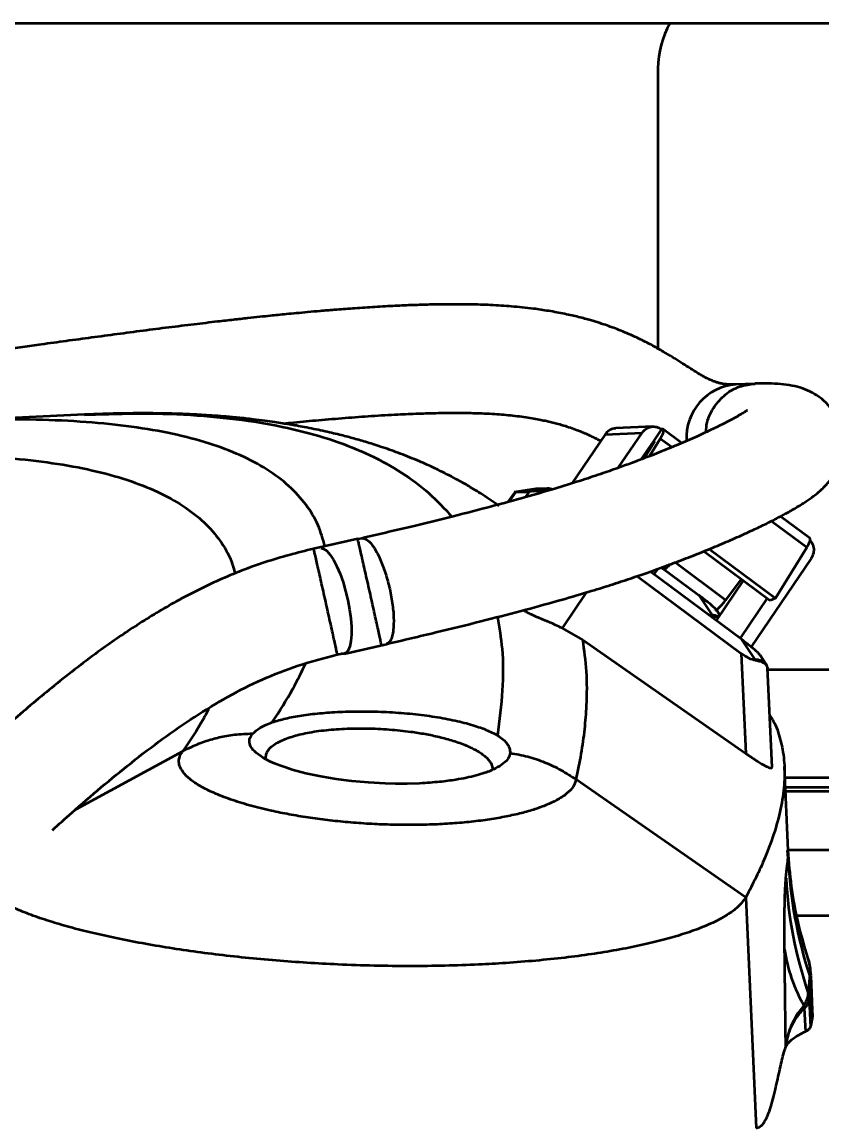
# Model space of a CAD drawing. Header units: millimetres. Extents: x 0 to 420, y 0 to 297.
# Drawn here: x 144.208 to 145.978, y 164.457 to 166.895 of the extents above; entities that cross this region are included whole.
import ezdxf

# ---------------------------------------------------------------- set-up
doc = ezdxf.new("R2010")
doc.units = ezdxf.units.MM
doc.layers.add('尺寸线层', color=150, linetype='Continuous')
doc.styles.add('SLDTEXTSTYLE2', font='TXT', dxfattribs={"width": 0.7})
doc.dimstyles.new('SLDDIMSTYLE0', dxfattribs={"dimtxt": 3.5, "dimasz": 3.302, "dimexe": 0, "dimexo": 0.0625, "dimgap": 0.875, "dimtad": 1, "dimdec": 1, "dimlfac": 100, "dimrnd": 1e-09, "dimzin": 12, "dimdsep": 46, "dimtxsty": 'SLDTEXTSTYLE2', "dimsah": 1, "dimcen": 0.09, "dimadec": 0, "dimazin": 3, "dimtfac": 1, "dimtdec": 3, "dimtofl": 0, "dimtmove": 0, "dimatfit": 3, "dimfxl": 0, "dimfrac": 2, "dimtolj": 1, "dimtzin": 12, "dimarcsym": 0})

# ---------------------------------------------------------------- blocks, each defined once
blk = doc.blocks.new('_D_6')
at = {"layer": '尺寸线层'}
for p, q in [((91.2154, 164.9172), (91.2154, 234.1922)), ((321.3154, 165.1871), (321.3154, 234.1922)), ((321.3154, 233.1922), (91.2154, 233.1922))]:
    blk.add_line(p, q, dxfattribs=at)
for points in [[(91.2154, 233.1922), (94.5174, 232.6842), (94.5174, 233.7002)], [(321.3154, 233.1922), (318.0134, 233.7002), (318.0134, 232.6842)]]:
    blk.add_solid(points, dxfattribs=at)
at = {"layer": '尺寸线层', "insert": (205.1726, 237.704), "char_height": 3.5, "attachment_point": 1, "style": 'SLDTEXTSTYLE2'}
blk.add_mtext('23010', dxfattribs=at)
blk = doc.blocks.new('_D_7')
at = {"layer": '尺寸线层'}
for p, q in [((70.597, 160.4022), (70.597, 246.1922)), ((332.8156, 175.1167), (332.8156, 246.1922)), ((332.8156, 245.1922), (70.597, 245.1922))]:
    blk.add_line(p, q, dxfattribs=at)
for points in [[(70.597, 245.1922), (73.899, 244.6842), (73.899, 245.7002)], [(332.8156, 245.1922), (329.5136, 245.7002), (329.5136, 244.6842)]]:
    blk.add_solid(points, dxfattribs=at)
at = {"layer": '尺寸线层', "insert": (202.8758, 249.704), "char_height": 3.5, "attachment_point": 1, "style": 'SLDTEXTSTYLE2'}
blk.add_mtext('26221.85', dxfattribs=at)

msp = doc.modelspace()

# ---------------------------------------------------------------- linework, layer by layer
at = {"color": 7, "linetype": 'Continuous', "lineweight": 35}
for p, q in [((141.3154, 166.8922), (151.3154, 166.8922)), ((145.6154, 166.7922), (145.6154, 166.1721)), ((145.8289, 166.0946), (145.7879, 166.0927)), ((144.3465, 166.0261), (144.0345, 166.0117)), ((144.3465, 166.0259), (144.3556, 166.0261)), ((145.4985, 165.9824), (145.5805, 165.9862)), ((145.604, 165.9996), (145.5221, 165.9958)), ((145.5277, 165.9083), (145.5805, 165.9862)), ((145.6232, 165.9937), (145.6055, 165.9676)), ((145.6261, 165.9938), (145.6232, 165.9937)), ((145.6682, 165.9632), (145.6275, 165.9934)), ((145.4985, 165.9824), (145.425, 165.874)), ((145.6055, 165.9676), (145.5778, 165.9267)), ((145.6084, 165.9677), (145.5849, 165.9295)), ((145.6207, 165.9727), (145.5971, 165.9343)), ((145.6055, 165.9676), (145.6085, 165.9677)), ((145.6055, 165.9676), (145.6055, 165.9676)), ((145.6055, 165.9676), (145.6055, 165.9676)), ((145.6085, 165.9677), (145.6084, 165.9677)), ((145.646, 165.9539), (145.6207, 165.9727)), ((145.3398, 165.8565), (145.3702, 165.863)), ((145.3702, 165.863), (145.3458, 165.8619)), ((145.2984, 165.8547), (145.2835, 165.8328)), ((145.2869, 165.8337), (145.3008, 165.8543)), ((145.3452, 165.8618), (145.2973, 165.8545)), ((145.2984, 165.8546), (145.3458, 165.8619)), ((145.3008, 165.8543), (145.2984, 165.8546)), ((145.3008, 165.8543), (145.3301, 165.8556)), ((145.3301, 165.8556), (145.3217, 165.8432)), ((145.3398, 165.8565), (145.3301, 165.8556)), ((145.3458, 165.8619), (145.3453, 165.8615)), ((145.9448, 165.7318), (145.8659, 165.7904)), ((145.9516, 165.7525), (145.8864, 165.801)), ((144.9509, 165.7513), (144.8533, 165.7295)), ((144.9601, 165.7524), (144.9511, 165.7503)), ((144.9602, 165.752), (144.962, 165.7526)), ((145.7171, 165.7238), (145.8635, 165.6149)), ((145.7293, 165.7288), (145.8758, 165.6199)), ((145.8758, 165.6199), (145.9448, 165.7318)), ((145.7653, 165.6154), (145.6532, 165.6988)), ((145.9546, 165.7081), (145.8218, 165.5123)), ((145.5694, 165.6688), (145.7998, 165.4976)), ((145.8011, 165.5283), (145.5985, 165.6789)), ((145.6141, 165.6844), (145.6064, 165.673)), ((145.6235, 165.6878), (145.7059, 165.6265)), ((145.8043, 165.659), (145.7443, 165.5705)), ((145.7999, 165.6623), (145.7653, 165.6154)), ((145.4039, 165.5537), (145.4576, 165.6329)), ((145.7059, 165.6265), (145.7357, 165.5823)), ((145.8571, 165.6197), (145.7971, 165.5313)), ((145.8758, 165.6199), (145.8635, 165.6149)), ((145.7363, 165.5801), (145.7272, 165.5832)), ((145.7357, 165.5823), (145.7363, 165.5801)), ((145.7525, 165.5827), (145.7463, 165.5919)), ((145.4491, 165.5277), (145.4039, 165.5537)), ((145.4491, 165.5277), (145.8099, 165.2763)), ((145.8309, 165.4841), (145.8011, 165.5283)), ((144.9058, 165.4953), (144.9171, 165.4978)), ((144.9212, 165.4969), (145.0144, 165.5186)), ((145.7998, 165.4976), (145.8099, 165.2763)), ((145.8315, 165.4819), (145.8309, 165.4841)), ((145.8552, 165.4734), (145.8416, 165.4937)), ((145.8575, 165.4683), (145.8574, 165.4688)), ((145.8578, 165.4667), (145.8578, 165.4661)), ((145.8679, 165.2464), (145.8578, 165.4661)), ((145.858, 165.4622), (146.3154, 165.4622)), ((144.5633, 165.281), (144.3268, 165.1527)), ((144.5634, 165.2811), (144.5633, 165.281)), ((145.9039, 165.0619), (145.8954, 165.2477)), ((145.8096, 164.958), (145.4345, 165.2188)), ((146.3154, 165.2222), (145.8965, 165.2222)), ((145.8975, 165.2022), (146.3154, 165.2022)), ((146.3154, 165.1922), (145.8979, 165.1922)), ((145.9034, 165.045), (145.9025, 165.0618)), ((146.2654, 165.0622), (145.9039, 165.0622)), ((145.8096, 164.958), (145.8331, 164.4475)), ((146.3154, 164.9172), (145.923, 164.9172)), ((145.9529, 164.7853), (145.9538, 164.7704)), ((145.9578, 164.7081), (145.9542, 164.7853)), ((145.9504, 164.7329), (145.9533, 164.6709)), ((145.9394, 164.7125), (145.9417, 164.6613)), ((145.8985, 164.6277), (145.8984, 164.6285)), ((145.9011, 164.6325), (145.8985, 164.6277))]:
    msp.add_line(p, q, dxfattribs=at)
at = {"color": 7, "linetype": 'Continuous', "lineweight": 35, "flags": 128}
for points in [[(144.87, 165.731), (144.8752, 165.7295), (144.8822, 165.7245), (144.8897, 165.7161), (144.8972, 165.7046), (144.9047, 165.6904), (144.9118, 165.6738), (144.9184, 165.6554), (144.9242, 165.6358), (144.9292, 165.6154), (144.933, 165.5951), (144.9357, 165.5753), (144.9371, 165.5567), (144.9372, 165.5398), (144.936, 165.5251), (144.9335, 165.5132), (144.9298, 165.5043), (144.9251, 165.4988), (144.9194, 165.4967), (144.915, 165.4973)], [(145.088, 165.2103), (145.0604, 165.2095), (145.0348, 165.2094), (145.012, 165.21), (144.9745, 165.2119), (144.9381, 165.2152), (144.9034, 165.2196), (144.8693, 165.2253), (144.8364, 165.2324), (144.8058, 165.2405), (144.7916, 165.245), (144.7786, 165.2496), (144.7669, 165.2543), (144.7565, 165.259), (144.7413, 165.2671), (144.726, 165.2778), (144.7223, 165.2813), (144.7191, 165.2847), (144.7165, 165.288), (144.7145, 165.2913), (144.7129, 165.2945), (144.7119, 165.2976), (144.7113, 165.3007), (144.7112, 165.3051), (144.7117, 165.3082), (144.7123, 165.31), (144.7124, 165.3105), (144.7125, 165.3106), (144.7125, 165.3106), (144.7125, 165.3106), (144.7125, 165.3106), (144.7125, 165.3106), (144.7125, 165.3106), (144.7125, 165.3106), (144.7125, 165.3106), (144.7125, 165.3106), (144.7125, 165.3106), (144.715, 165.3156), (144.7187, 165.3205)]]:
    msp.add_lwpolyline(points, dxfattribs=at)
at = {"color": 7, "linetype": 'Continuous', "lineweight": 35}
for centre, radius, start, end in [((145.8154, 166.7922), 0.2, 150, 180), ((145.7959, 165.9757), 0.1173, 93.8878, 183.564), ((146.895, 165.092), 0.9927, 182.709, 198.1019), ((146.8549, 165.0527), 0.9574, 183.1099, 198.7029), ((146.2337, 164.8893), 0.341, 187.8007, 210.0158), ((145.9043, 164.7681), 0.0496, 2.706, 18.1126), ((145.903, 164.7304), 0.0475, 3.0856, 18.7895), ((145.8898, 164.7079), 0.0497, 5.2434, 12.5577)]:
    msp.add_arc(centre, radius, start, end, dxfattribs=at)
for points, knots in [([(145.7879, 166.0927), (145.7842, 166.0926), (145.7773, 166.0924), (145.7696, 166.0929), (145.7638, 166.0935), (145.7597, 166.0941), (145.7565, 166.0947), (145.7538, 166.0952), (145.7508, 166.096), (145.7464, 166.0972), (145.7405, 166.0991), (145.7331, 166.1021), (145.7246, 166.1061), (145.7151, 166.1111), (145.7048, 166.1172), (145.6942, 166.1237), (145.6815, 166.1318), (145.6665, 166.1414), (145.6482, 166.1529), (145.6274, 166.1655), (145.6039, 166.1788), (145.581, 166.1906), (145.56, 166.2005), (145.5428, 166.208), (145.5262, 166.2147), (145.5106, 166.2205), (145.4971, 166.2252), (145.4857, 166.2289), (145.4759, 166.232), (145.4654, 166.2351), (145.4533, 166.2384), (145.4397, 166.242), (145.4248, 166.2455), (145.4088, 166.249), (145.3917, 166.2524), (145.3742, 166.2554), (145.357, 166.2581), (145.3376, 166.2608), (145.316, 166.2633), (145.292, 166.2655), (145.2687, 166.2672), (145.2456, 166.2685), (145.2225, 166.2694), (145.198, 166.2699), (145.1707, 166.2702), (145.1397, 166.27), (145.1054, 166.2694), (145.0679, 166.2682), (145.0272, 166.2664), (144.9841, 166.2639), (144.9409, 166.261), (144.9022, 166.258), (144.869, 166.2553), (144.841, 166.2528), (144.816, 166.2505), (144.794, 166.2484), (144.7747, 166.2465), (144.7552, 166.2445), (144.733, 166.2422), (144.706, 166.2393), (144.6748, 166.2358), (144.6354, 166.2313), (144.5876, 166.2256), (144.5326, 166.2189), (144.4758, 166.2116), (144.4188, 166.2041), (144.362, 166.1965), (144.3059, 166.1889), (144.2548, 166.1818), (144.2079, 166.1754), (144.1648, 166.1695), (144.1213, 166.1636), (144.0784, 166.158), (144.0383, 166.1531), (144.0023, 166.149), (143.9836, 166.1478), (143.9747, 166.1472)], [0, 0, 0, 0, 0.0102897, 0.019513, 0.0273858, 0.0336795, 0.0382208, 0.0427852, 0.0478469, 0.0534607, 0.0649459, 0.0784464, 0.0930906, 0.112103, 0.1301488, 0.1469844, 0.1628224, 0.1853448, 0.2077025, 0.2303829, 0.2547779, 0.2809615, 0.2964066, 0.3115533, 0.3253722, 0.3378215, 0.3488693, 0.3565502, 0.3633407, 0.370401, 0.3789139, 0.3888891, 0.3983254, 0.4087883, 0.4199964, 0.4307706, 0.440977, 0.4506103, 0.4645814, 0.4773769, 0.489558, 0.5014833, 0.5127623, 0.5243881, 0.5374336, 0.5518885, 0.5677377, 0.5839389, 0.6013363, 0.6198825, 0.6377895, 0.6538645, 0.6658765, 0.6766461, 0.6861889, 0.6945209, 0.7016577, 0.7079478, 0.7164897, 0.7265294, 0.7380264, 0.7509301, 0.7696824, 0.7897547, 0.8099004, 0.8300197, 0.8500124, 0.8697683, 0.8891661, 0.9041423, 0.9197614, 0.9360632, 0.952696, 0.969241, 0.9852034, 1, 1, 1, 1]), ([(145.0145, 165.5186), (145.0511, 165.5272), (145.1217, 165.5438), (145.2216, 165.5683), (145.3114, 165.5915), (145.3908, 165.6132), (145.4566, 165.6324), (145.5104, 165.6491), (145.5536, 165.6633), (145.5904, 165.6759), (145.6211, 165.6869), (145.6463, 165.6962), (145.675, 165.707), (145.7088, 165.7202), (145.7482, 165.7364), (145.7861, 165.7527), (145.8206, 165.7684), (145.851, 165.7828), (145.8763, 165.7955), (145.8997, 165.8079), (145.9217, 165.8204), (145.9419, 165.8329), (145.9579, 165.8441), (145.9698, 165.8535), (145.9785, 165.8612), (145.9868, 165.8694), (145.9965, 165.8806), (146.0063, 165.8947), (146.0156, 165.9126), (146.0232, 165.9362), (146.0259, 165.963), (146.0232, 165.9873), (146.0174, 166.0068), (146.0107, 166.0215), (146.0033, 166.0337), (145.9956, 166.0437), (145.9864, 166.0536), (145.9738, 166.0645), (145.9562, 166.0757), (145.934, 166.0851), (145.9112, 166.0909), (145.8861, 166.0942), (145.8588, 166.0953), (145.8402, 166.0949), (145.8304, 166.0947)], [0, 0, 0, 0, 0.052674, 0.101604, 0.146978, 0.188975, 0.227671, 0.257356, 0.284578, 0.309032, 0.33038, 0.348376, 0.363409, 0.394104, 0.426824, 0.461441, 0.49573, 0.526946, 0.556072, 0.580739, 0.608398, 0.638045, 0.664161, 0.679154, 0.692299, 0.704493, 0.715427, 0.728292, 0.742904, 0.758318, 0.774307, 0.788355, 0.799873, 0.80887, 0.815792, 0.823623, 0.832986, 0.843893, 0.860794, 0.880757, 0.904585, 0.932362, 0.964143, 1, 1, 1, 1]), ([(145.7407, 166.0444), (145.7484, 166.0538), (145.7638, 166.0726), (145.7957, 166.0903), (145.819, 166.0931), (145.8304, 166.0945)], [0, 0, 0, 0, 0.3366158, 0.6732316, 1, 1, 1, 1]), ([(145.8134, 166.0356), (145.8133, 166.0356), (145.8132, 166.0356), (145.8096, 166.0332), (145.8022, 166.0285), (145.7918, 166.0225), (145.78, 166.016), (145.7639, 166.0075), (145.7402, 165.9957), (145.7067, 165.98), (145.6673, 165.9626), (145.6246, 165.9449), (145.5874, 165.9303), (145.5549, 165.9181), (145.5249, 165.9072), (145.4872, 165.894), (145.441, 165.8787), (145.3857, 165.8616), (145.3208, 165.8427), (145.2457, 165.8223), (145.1601, 165.8003), (145.064, 165.7767), (144.9957, 165.7607), (144.9601, 165.7524)], [0, 0, 0, 0, 0.014701, 0.044323, 0.078917, 0.114364, 0.147053, 0.176692, 0.229633, 0.28766, 0.35041, 0.409797, 0.464488, 0.491879, 0.525914, 0.566487, 0.612753, 0.664147, 0.720488, 0.781863, 0.848607, 0.921171, 1, 1, 1, 1]), ([(145.7218, 165.9872), (145.7222, 165.9945), (145.7234, 166.0152), (145.7339, 166.0329), (145.7407, 166.0444)], [0, 0, 0, 0, 0.354106, 1, 1, 1, 1]), ([(144.8783, 165.7351), (144.8739, 165.7507), (144.8646, 165.7834), (144.8376, 165.8277), (144.8, 165.8691), (144.7516, 165.9055), (144.6925, 165.937), (144.6229, 165.9632), (144.5428, 165.9843), (144.4522, 166), (144.3515, 166.0105), (144.2404, 166.0155), (144.1351, 166.0159), (144.0628, 166.0125), (144.0345, 166.0112)], [0, 0, 0, 0, 0.078623, 0.16496, 0.251332, 0.338121, 0.424803, 0.511389, 0.598123, 0.68486, 0.771474, 0.858014, 0.944362, 1, 1, 1, 1]), ([(145.2638, 165.8239), (145.2581, 165.828), (145.2463, 165.8364), (145.2286, 165.8481), (145.2119, 165.8586), (145.1975, 165.8672), (145.1857, 165.8741), (145.1763, 165.8793), (145.1578, 165.8895), (145.1379, 165.8996), (145.1153, 165.9104), (145.0996, 165.9175), (145.0812, 165.9254), (145.0612, 165.9336), (145.041, 165.9414), (145.0212, 165.9486), (145.0026, 165.9549), (144.9849, 165.9607), (144.9687, 165.9656), (144.9535, 165.9701), (144.9392, 165.9741), (144.9249, 165.9779), (144.9097, 165.9818), (144.8924, 165.9859), (144.8737, 165.9902), (144.8538, 165.9944), (144.8343, 165.9982), (144.8162, 166.0016), (144.8002, 166.0043), (144.7843, 166.0069), (144.7663, 166.0096), (144.7445, 166.0126), (144.7173, 166.016), (144.687, 166.0193), (144.6563, 166.022), (144.6293, 166.024), (144.609, 166.0253), (144.5942, 166.0261), (144.5838, 166.0266), (144.5739, 166.0271), (144.5644, 166.0274), (144.5553, 166.0278), (144.5459, 166.0281), (144.5349, 166.0284), (144.5205, 166.0287), (144.5021, 166.029), (144.4794, 166.0291), (144.4525, 166.0291), (144.4214, 166.0286), (144.3858, 166.0277), (144.3602, 166.0267), (144.3468, 166.0261)], [0, 0, 0, 0, 0.023713, 0.049247, 0.071249, 0.089714, 0.104638, 0.116017, 0.124923, 0.173579, 0.189782, 0.209105, 0.231542, 0.256897, 0.281337, 0.303271, 0.326297, 0.34629, 0.364766, 0.381818, 0.398245, 0.41325, 0.430413, 0.449729, 0.471195, 0.492859, 0.515222, 0.534685, 0.551254, 0.566638, 0.585748, 0.608885, 0.635807, 0.671403, 0.702717, 0.729761, 0.752876, 0.763683, 0.774107, 0.784147, 0.793806, 0.803083, 0.811991, 0.822665, 0.836641, 0.854823, 0.876626, 0.902047, 0.931085, 0.963736, 1, 1, 1, 1]), ([(144.3556, 166.0261), (144.3951, 166.0274), (144.4796, 166.0302), (144.5969, 166.0255), (144.7087, 166.0139), (144.8092, 165.9952), (144.8991, 165.9698), (144.9792, 165.9376), (145.0494, 165.8986), (145.1105, 165.8536), (145.1432, 165.8181), (145.1595, 165.8003)], [0, 0, 0, 0, 0.101529, 0.21686, 0.332269, 0.443674, 0.555223, 0.667003, 0.777852, 0.888799, 1, 1, 1, 1]), ([(144.787, 166.0064), (144.7945, 166.0072), (144.8211, 166.01), (144.8667, 166.0142), (144.9242, 166.0191), (144.9826, 166.0234), (145.0365, 166.0266), (145.0858, 166.0287), (145.1293, 166.0299), (145.1694, 166.0303), (145.2054, 166.0298), (145.2348, 166.0288), (145.259, 166.0274), (145.2793, 166.0257), (145.2991, 166.0237), (145.3184, 166.0212), (145.3363, 166.0185), (145.3519, 166.0156), (145.3653, 166.0129), (145.3773, 166.0101), (145.3892, 166.0071), (145.4014, 166.0038), (145.4151, 165.9996), (145.4292, 165.9948), (145.4432, 165.9895), (145.4557, 165.9842), (145.4662, 165.9794), (145.4751, 165.9751), (145.4821, 165.9716), (145.4867, 165.9691), (145.4888, 165.968)], [0, 0, 0, 0, 0.019781, 0.069782, 0.123182, 0.179084, 0.237416, 0.2849, 0.333319, 0.379858, 0.424002, 0.465701, 0.495581, 0.525409, 0.556612, 0.589173, 0.62212, 0.652246, 0.677831, 0.701567, 0.727228, 0.755222, 0.78551, 0.825662, 0.864007, 0.899941, 0.933483, 0.958176, 0.981819, 1, 1, 1, 1]), ([(145.522, 165.9953), (145.5208, 165.9954), (145.5156, 165.9958), (145.5066, 165.9916), (145.5012, 165.9855), (145.4985, 165.9824)], [0, 0, 0, 0, 0.134224, 0.567112, 1, 1, 1, 1]), ([(142.0664, 165.6425), (142.1375, 165.6583), (142.2795, 165.6899), (142.4832, 165.7331), (142.6794, 165.7728), (142.8676, 165.8086), (143.0479, 165.8405), (143.2203, 165.8682), (143.3847, 165.8916), (143.5407, 165.9104), (143.6876, 165.9245), (143.825, 165.9336), (143.9526, 165.9378), (144.0704, 165.937), (144.1785, 165.931), (144.2767, 165.9199), (144.3646, 165.9037), (144.4421, 165.8825), (144.5092, 165.8562), (144.5658, 165.825), (144.612, 165.789), (144.6472, 165.7483), (144.6701, 165.7099), (144.677, 165.6835), (144.6796, 165.6737)], [0, 0, 0, 0, 0.046238, 0.092316, 0.138296, 0.184241, 0.230216, 0.276286, 0.322518, 0.368987, 0.415511, 0.461895, 0.508209, 0.554525, 0.600917, 0.647456, 0.694028, 0.740513, 0.786981, 0.833506, 0.880111, 0.926512, 0.972708, 1, 1, 1, 1]), ([(145.3813, 165.8605), (145.3808, 165.8607), (145.3755, 165.8629), (145.3727, 165.8629), (145.3702, 165.863)], [0, 0, 0, 0, 0.098019, 1, 1, 1, 1]), ([(145.3583, 165.8538), (145.3568, 165.8545), (145.35, 165.8573), (145.3442, 165.8569), (145.3398, 165.8565)], [0, 0, 0, 0, 0.228922, 1, 1, 1, 1]), ([(145.9448, 165.7318), (145.9465, 165.7347), (145.9499, 165.7406), (145.9524, 165.7474), (145.9529, 165.7515), (145.9517, 165.752), (145.9513, 165.7522)], [0, 0, 0, 0, 0.288573, 0.577146, 0.865718, 1, 1, 1, 1]), ([(145.9521, 165.7474), (145.9533, 165.7462), (145.9574, 165.7421), (145.9604, 165.7321), (145.9604, 165.7192), (145.9565, 165.7118), (145.9546, 165.7081)], [0, 0, 0, 0, 0.120734, 0.413823, 0.706911, 1, 1, 1, 1]), ([(144.8533, 165.7295), (144.8174, 165.7202), (144.7459, 165.7018), (144.6444, 165.6619), (144.55, 165.6145), (144.4632, 165.5622), (144.3732, 165.5002), (144.2812, 165.429), (144.188, 165.3505), (144.1029, 165.275), (144.0246, 165.2041), (143.9527, 165.1391), (143.8876, 165.0815), (143.8289, 165.0313), (143.7761, 164.9881), (143.7278, 164.9502), (143.682, 164.9156), (143.6304, 164.8778), (143.5682, 164.834), (143.4923, 164.7829), (143.4066, 164.7276), (143.3114, 164.6687), (143.2072, 164.6064), (143.101, 164.5445), (142.9947, 164.4829), (142.8902, 164.4218), (142.7841, 164.3582), (142.6765, 164.2923), (142.5673, 164.2242), (142.4559, 164.1536), (142.3817, 164.106), (142.3436, 164.0817)], [0, 0, 0, 0, 0.034674, 0.069013, 0.101876, 0.133426, 0.163744, 0.204177, 0.242225, 0.277785, 0.310754, 0.341062, 0.368674, 0.392251, 0.413542, 0.432777, 0.450005, 0.467609, 0.493017, 0.521939, 0.554332, 0.590151, 0.629355, 0.671921, 0.711101, 0.752819, 0.796973, 0.843676, 0.893055, 0.945172, 1, 1, 1, 1]), ([(145.6417, 165.6945), (145.6416, 165.6943), (145.6391, 165.6913), (145.6347, 165.6868), (145.6312, 165.6843), (145.6297, 165.6831)], [0, 0, 0, 0, 0.036328, 0.568617, 1, 1, 1, 1]), ([(145.7462, 165.5918), (145.7459, 165.5923), (145.7449, 165.5939), (145.7391, 165.6), (145.7261, 165.6112), (145.713, 165.6211), (145.7059, 165.6265)], [0, 0, 0, 0, 0.065692, 0.216511, 0.569695, 1, 1, 1, 1]), ([(145.2605, 165.5785), (145.2643, 165.5554), (145.2728, 165.5041), (145.2731, 165.4168), (145.2646, 165.35), (145.2604, 165.3164)], [0, 0, 0, 0, 0.291505, 0.6448093, 1, 1, 1, 1]), ([(145.4039, 165.5537), (145.3988, 165.556), (145.3893, 165.5603), (145.3769, 165.5658), (145.3673, 165.5698), (145.358, 165.5738), (145.3491, 165.5775), (145.3411, 165.581), (145.3336, 165.5844), (145.3259, 165.5883), (145.3203, 165.5916), (145.3189, 165.5933), (145.3186, 165.5936)], [0, 0, 0, 0, 0.147658, 0.273853, 0.348901, 0.419539, 0.547573, 0.619454, 0.688957, 0.821099, 0.95748, 1, 1, 1, 1]), ([(145.7501, 165.5791), (145.7499, 165.5792), (145.7481, 165.5802), (145.7434, 165.5814), (145.7384, 165.582), (145.7357, 165.5823)], [0, 0, 0, 0, 0.06234, 0.491147, 1, 1, 1, 1]), ([(145.7487, 165.577), (145.7481, 165.5772), (145.7449, 165.5786), (145.7401, 165.5795), (145.7363, 165.5801)], [0, 0, 0, 0, 0.191521, 1, 1, 1, 1]), ([(145.0296, 165.5495), (145.0289, 165.5449), (145.0275, 165.5358), (145.0237, 165.5262), (145.0193, 165.5203), (145.0158, 165.5194), (145.0143, 165.519)], [0, 0, 0, 0, 0.269543, 0.539086, 0.808629, 1, 1, 1, 1]), ([(145.4345, 165.2188), (145.4384, 165.2378), (145.4464, 165.2758), (145.4539, 165.3302), (145.4587, 165.3915), (145.4589, 165.4584), (145.4524, 165.5046), (145.4491, 165.5277)], [0, 0, 0, 0, 0.167407, 0.334454, 0.501185, 0.750799, 1, 1, 1, 1]), ([(145.8415, 165.4936), (145.8412, 165.4941), (145.8402, 165.4957), (145.8343, 165.5018), (145.8213, 165.513), (145.8083, 165.5229), (145.8011, 165.5283)], [0, 0, 0, 0, 0.065692, 0.216511, 0.569695, 1, 1, 1, 1]), ([(145.8315, 165.4819), (145.8266, 165.4833), (145.8162, 165.4861), (145.8055, 165.4936), (145.7998, 165.4976)], [0, 0, 0, 0, 0.469769, 1, 1, 1, 1]), ([(144.2751, 165.1069), (144.2894, 165.1197), (144.3463, 165.171), (144.4271, 165.2391), (144.5185, 165.309), (144.5895, 165.3582), (144.6629, 165.4027), (144.7392, 165.4412), (144.8201, 165.4731), (144.8766, 165.4877), (144.9058, 165.4953)], [0, 0, 0, 0, 0.077105, 0.306991, 0.422662, 0.538012, 0.652567, 0.766279, 0.879677, 1, 1, 1, 1]), ([(144.7619, 165.3456), (144.7779, 165.3704), (144.8069, 165.4151), (144.8267, 165.4569), (144.8355, 165.4755)], [0, 0, 0, 0, 0.554241, 1, 1, 1, 1]), ([(145.8571, 165.4687), (145.8566, 165.4702), (145.8554, 165.4742), (145.8509, 165.4783), (145.8449, 165.4813), (145.8387, 165.4832), (145.8336, 165.4838), (145.8309, 165.4841)], [0, 0, 0, 0, 0.177179, 0.459099, 0.634351, 0.801568, 1, 1, 1, 1]), ([(145.8578, 165.4667), (145.8573, 165.4685), (145.8563, 165.4719), (145.8507, 165.4763), (145.8428, 165.4797), (145.8352, 165.4812), (145.8315, 165.4819)], [0, 0, 0, 0, 0.2688306, 0.5053586, 0.7603813, 1, 1, 1, 1]), ([(144.6215, 165.3764), (144.6174, 165.3683), (144.6018, 165.3377), (144.5796, 165.305), (144.5633, 165.281)], [0, 0, 0, 0, 0.265429, 1, 1, 1, 1]), ([(144.7619, 165.3456), (144.7714, 165.3485), (144.7905, 165.3542), (144.8265, 165.3608), (144.8667, 165.3659), (144.8965, 165.3676), (144.9114, 165.3685)], [0, 0, 0, 0, 0.250116, 0.500037, 0.748922, 1, 1, 1, 1]), ([(144.9114, 165.3685), (144.9284, 165.3691), (144.9624, 165.3701), (145.0151, 165.3686), (145.067, 165.3649), (145.1164, 165.3588), (145.1619, 165.3507), (145.2018, 165.3407), (145.2359, 165.3293), (145.2522, 165.3207), (145.2604, 165.3164)], [0, 0, 0, 0, 0.125351, 0.249795, 0.37464, 0.499789, 0.624825, 0.749832, 0.875047, 1, 1, 1, 1]), ([(145.8626, 165.3617), (145.8654, 165.3574), (145.8762, 165.3406), (145.8872, 165.3075), (145.8957, 165.2625), (145.8963, 165.2136), (145.8895, 165.1611), (145.8751, 165.1052), (145.8555, 165.052), (145.8334, 165.0028), (145.8176, 164.9729), (145.8096, 164.958)], [0, 0, 0, 0, 0.045101, 0.173783, 0.302489, 0.431171, 0.560703, 0.690258, 0.819791, 0.909881, 1, 1, 1, 1]), ([(144.7187, 165.3205), (144.7235, 165.325), (144.7332, 165.3341), (144.7523, 165.3418), (144.7619, 165.3456)], [0, 0, 0, 0, 0.5, 1, 1, 1, 1]), ([(144.7482, 165.2634), (144.7482, 165.2635), (144.7475, 165.2655), (144.7476, 165.269), (144.7484, 165.2758), (144.7523, 165.2839), (144.7612, 165.2929), (144.776, 165.3027), (144.795, 165.3107), (144.8168, 165.317), (144.8407, 165.3226), (144.8748, 165.3281), (144.9061, 165.3301), (144.9216, 165.3311)], [0, 0, 0, 0, 0.0041619, 0.058123, 0.1060085, 0.2119046, 0.3116107, 0.4051761, 0.5574837, 0.6311297, 0.7031022, 0.8526203, 1, 1, 1, 1]), ([(144.9216, 165.3311), (144.9378, 165.3316), (144.9621, 165.3323), (144.9956, 165.3312), (145.0287, 165.3292), (145.0586, 165.326), (145.0846, 165.3222), (145.1003, 165.3196), (145.1159, 165.3165), (145.1316, 165.313), (145.1473, 165.309), (145.1627, 165.3045), (145.1775, 165.2996), (145.1901, 165.2947), (145.2012, 165.2898), (145.211, 165.2848), (145.2208, 165.2791), (145.2299, 165.2727), (145.2377, 165.2658), (145.2434, 165.2589), (145.247, 165.2526), (145.2489, 165.2471), (145.2492, 165.2438), (145.2493, 165.2422)], [0, 0, 0, 0, 0.1034413, 0.1557656, 0.2085087, 0.3106505, 0.3458167, 0.3815335, 0.4178103, 0.4567272, 0.4971904, 0.5392085, 0.5827891, 0.6279388, 0.6615237, 0.6993803, 0.7415098, 0.7879127, 0.8385892, 0.8873415, 0.9306369, 0.9684744, 1, 1, 1, 1]), ([(144.5634, 165.2811), (144.5701, 165.2846), (144.5868, 165.2934), (144.6138, 165.304), (144.6456, 165.313), (144.6801, 165.3193), (144.7053, 165.3201), (144.7187, 165.3205)], [0, 0, 0, 0, 0.141035, 0.354909, 0.53834, 0.753876, 1, 1, 1, 1]), ([(145.2604, 165.3164), (145.2649, 165.3135), (145.2741, 165.3074), (145.2825, 165.2974), (145.2878, 165.2873), (145.2881, 165.2809), (145.2882, 165.2776)], [0, 0, 0, 0, 0.2445598, 0.4985204, 0.7485008, 1, 1, 1, 1]), ([(145.4345, 165.2188), (145.4328, 165.2135), (145.4294, 165.2028), (145.4143, 165.1873), (145.3939, 165.1738), (145.3696, 165.1624), (145.3437, 165.1529), (145.3137, 165.1442), (145.2799, 165.1367), (145.2428, 165.1302), (145.2027, 165.1251), (145.1601, 165.1213), (145.1156, 165.1189), (145.0696, 165.118), (145.0229, 165.1185), (144.9762, 165.1205), (144.9298, 165.1239), (144.8846, 165.1285), (144.8408, 165.1344), (144.7991, 165.1414), (144.7554, 165.1502), (144.7112, 165.1612), (144.6685, 165.1745), (144.6319, 165.1888), (144.6019, 165.2038), (144.5788, 165.2193), (144.5639, 165.2343), (144.5561, 165.2483), (144.5543, 165.2609), (144.5569, 165.2705), (144.5601, 165.2765), (144.5619, 165.2791), (144.5628, 165.2803), (144.5632, 165.2808), (144.5634, 165.2811)], [0, 0, 0, 0, 0.041124, 0.082223, 0.12384, 0.154976, 0.186228, 0.217943, 0.249603, 0.281241, 0.313249, 0.345317, 0.377191, 0.409235, 0.441336, 0.47309, 0.504863, 0.536642, 0.568029, 0.599331, 0.630688, 0.671947, 0.713216, 0.75429, 0.795139, 0.836237, 0.877104, 0.911538, 0.946184, 0.976338, 0.98959, 0.995421, 0.997987, 1, 1, 1, 1]), ([(145.2882, 165.2776), (145.2873, 165.2736), (145.2855, 165.2655), (145.2742, 165.2538), (145.2568, 165.243), (145.2356, 165.2342), (145.2134, 165.2275), (145.192, 165.2224), (145.1653, 165.2175), (145.1311, 165.213), (145.1029, 165.2112), (145.088, 165.2103)], [0, 0, 0, 0, 0.1257323, 0.2511495, 0.3772219, 0.5023034, 0.5857735, 0.6690787, 0.7520585, 0.8694615, 1, 1, 1, 1]), ([(145.2882, 165.2776), (145.3013, 165.2752), (145.3275, 165.2704), (145.3654, 165.2573), (145.4015, 165.2405), (145.4235, 165.226), (145.4345, 165.2188)], [0, 0, 0, 0, 0.250263, 0.501572, 0.752087, 1, 1, 1, 1]), ([(145.8099, 165.2763), (145.8188, 165.2703), (145.8346, 165.2596), (145.853, 165.249), (145.8638, 165.2443), (145.8684, 165.2438), (145.8676, 165.2459), (145.8674, 165.2464)], [0, 0, 0, 0, 0.306266, 0.543302, 0.744396, 0.94608, 1, 1, 1, 1]), ([(145.947, 164.8251), (145.9394, 164.8509), (145.9242, 164.9024), (145.9097, 164.9824), (145.9058, 165.0355), (145.9039, 165.0622)], [0, 0, 0, 0, 0.332974, 0.66593, 1, 1, 1, 1]), ([(145.8988, 165.0007), (145.8998, 165.0104), (145.9018, 165.0298), (145.9029, 165.04), (145.9034, 165.045)], [0, 0, 0, 0, 0.500444, 1, 1, 1, 1]), ([(145.8096, 164.958), (145.8057, 164.9522), (145.7978, 164.9405), (145.776, 164.9232), (145.7468, 164.9061), (145.7111, 164.8904), (145.671, 164.8763), (145.6275, 164.8636), (145.5785, 164.8519), (145.5252, 164.8413), (145.4687, 164.8321), (145.4092, 164.8243), (145.3458, 164.8177), (145.2818, 164.8127), (145.2144, 164.8089), (145.1439, 164.8065), (145.0665, 164.8056), (144.9873, 164.8065), (144.9107, 164.8091), (144.8383, 164.813), (144.7698, 164.818), (144.7021, 164.8242), (144.6358, 164.8316), (144.5719, 164.8402), (144.5103, 164.8497), (144.4513, 164.8603), (144.3954, 164.8717), (144.3435, 164.8839), (144.2955, 164.8969), (144.2518, 164.9104), (144.2131, 164.9245), (144.1799, 164.9389), (144.1519, 164.9535), (144.1302, 164.9683), (144.1175, 164.9793), (144.1137, 164.9852), (144.1131, 164.9861)], [0, 0, 0, 0, 0.033446, 0.066891, 0.101598, 0.136305, 0.165826, 0.195348, 0.225779, 0.256209, 0.284873, 0.313537, 0.343076, 0.372615, 0.398226, 0.429414, 0.460603, 0.492942, 0.525281, 0.553175, 0.581069, 0.609739, 0.638409, 0.666928, 0.695448, 0.724751, 0.754055, 0.783371, 0.812687, 0.842823, 0.872959, 0.902838, 0.932717, 0.963459, 0.994201, 1, 1, 1, 1]), ([(145.8958, 164.8431), (145.8957, 164.8528), (145.8955, 164.8725), (145.8955, 164.8989), (145.8957, 164.923), (145.8962, 164.9513), (145.8972, 164.9806), (145.8983, 164.994), (145.8988, 165.0007)], [0, 0, 0, 0, 0.124349, 0.251411, 0.37546, 0.501445, 0.750735, 1, 1, 1, 1]), ([(145.8984, 164.6285), (145.8982, 164.6428), (145.8978, 164.6719), (145.8973, 164.7142), (145.8968, 164.7558), (145.8963, 164.7984), (145.896, 164.8274), (145.8958, 164.8431)], [0, 0, 0, 0, 0.194606, 0.396884, 0.585392, 0.77733, 1, 1, 1, 1]), ([(145.946, 164.8248), (145.9472, 164.8222), (145.953, 164.8093), (145.9521, 164.7949), (145.9514, 164.7835)], [0, 0, 0, 0, 0.207686, 1, 1, 1, 1]), ([(145.9542, 164.7856), (145.9537, 164.7922), (145.9527, 164.8054), (145.949, 164.8181), (145.9472, 164.8243)], [0, 0, 0, 0, 0.506009, 1, 1, 1, 1]), ([(145.9514, 164.7835), (145.951, 164.7792), (145.9502, 164.7705), (145.9487, 164.754), (145.948, 164.7457)], [0, 0, 0, 0, 0.500313, 1, 1, 1, 1]), ([(145.9538, 164.7704), (145.9534, 164.7662), (145.9526, 164.7576), (145.9512, 164.7412), (145.9504, 164.7329)], [0, 0, 0, 0, 0.499547, 1, 1, 1, 1]), ([(145.948, 164.7457), (145.9475, 164.7429), (145.9467, 164.7374), (145.9433, 164.7285), (145.94, 164.7218), (145.9384, 164.7187)], [0, 0, 0, 0, 0.355996, 0.699607, 1, 1, 1, 1]), ([(145.9384, 164.7187), (145.9348, 164.7143), (145.9273, 164.7051), (145.9176, 164.69), (145.9114, 164.6772), (145.9077, 164.6677), (145.9059, 164.6626), (145.9045, 164.658), (145.9032, 164.6534), (145.9018, 164.6478), (145.9005, 164.6414), (145.8993, 164.6347), (145.8987, 164.6306), (145.8984, 164.6285)], [0, 0, 0, 0, 0.171823, 0.360795, 0.5625466, 0.6186875, 0.6726819, 0.7245359, 0.7609283, 0.8130049, 0.8900683, 0.944222, 1, 1, 1, 1]), ([(145.9504, 164.7329), (145.9503, 164.732), (145.95, 164.7296), (145.9489, 164.7261), (145.9471, 164.7223), (145.9451, 164.7189), (145.9425, 164.7155), (145.9404, 164.7135), (145.9394, 164.7125)], [0, 0, 0, 0, 0.135248, 0.346644, 0.500208, 0.677971, 0.838367, 1, 1, 1, 1]), ([(145.8984, 164.6285), (145.8992, 164.6334), (145.9009, 164.6434), (145.9046, 164.6569), (145.9093, 164.6693), (145.9152, 164.6809), (145.9221, 164.6919), (145.9301, 164.7023), (145.9363, 164.7091), (145.9394, 164.7125)], [0, 0, 0, 0, 0.141402, 0.284423, 0.426361, 0.567397, 0.711879, 0.855721, 1, 1, 1, 1]), ([(145.9533, 164.6709), (145.956, 164.6817), (145.9593, 164.6945), (145.9574, 164.7062), (145.9571, 164.7081)], [0, 0, 0, 0, 0.841691, 1, 1, 1, 1]), ([(145.9417, 164.6613), (145.9448, 164.6629), (145.9508, 164.6661), (145.9525, 164.6693), (145.9533, 164.6709)], [0, 0, 0, 0, 0.497765, 1, 1, 1, 1]), ([(145.9011, 164.6325), (145.9055, 164.6374), (145.9143, 164.6471), (145.9326, 164.6566), (145.9417, 164.6613)], [0, 0, 0, 0, 0.498817, 1, 1, 1, 1]), ([(145.857, 164.4721), (145.8593, 164.4778), (145.8638, 164.4892), (145.8719, 164.5177), (145.8807, 164.5566), (145.8885, 164.5924), (145.8943, 164.6156), (145.8971, 164.6237), (145.8985, 164.6277)], [0, 0, 0, 0, 0.124832, 0.2497, 0.500272, 0.749365, 0.874492, 1, 1, 1, 1]), ([(145.8331, 164.4475), (145.8374, 164.4488), (145.8462, 164.4513), (145.8534, 164.4651), (145.857, 164.4721)], [0, 0, 0, 0, 0.49692, 1, 1, 1, 1])]:
    msp.add_open_spline(points, degree=3, knots=knots, dxfattribs=at)
for points in [[(145.5805, 165.9862), (145.5832, 165.9893), (145.5886, 165.9956), (145.6002, 165.9999), (145.6126, 165.9998), (145.6196, 165.9957), (145.6232, 165.9937)], [(145.6207, 165.9727), (145.6224, 165.9756), (145.6258, 165.9815), (145.6284, 165.9883), (145.6288, 165.993), (145.627, 165.9935), (145.6261, 165.9938)], [(145.0033, 165.5171), (145.0033, 165.5176), (145.0031, 165.5184), (145.0017, 165.5254), (144.9993, 165.5362), (144.9961, 165.5509), (144.9922, 165.5688), (144.9876, 165.5892), (144.9827, 165.6113), (144.9776, 165.6343), (144.9724, 165.6572), (144.9674, 165.6793), (144.9628, 165.6997), (144.9588, 165.7176), (144.9554, 165.7322), (144.9529, 165.7431), (144.9512, 165.75), (144.951, 165.7509), (144.9509, 165.7513)], [(144.962, 165.7526), (144.9657, 165.7518), (144.9732, 165.75), (144.9863, 165.7343), (144.9994, 165.7104), (145.0114, 165.6796), (145.0212, 165.6449), (145.0279, 165.6094), (145.0313, 165.5758), (145.0302, 165.5583), (145.0296, 165.5495)], [(144.9058, 165.4953), (144.9057, 165.4957), (144.9056, 165.4966), (144.9041, 165.5035), (144.9017, 165.5144), (144.8985, 165.529), (144.8946, 165.5469), (144.8901, 165.5673), (144.8851, 165.5894), (144.88, 165.6124), (144.8748, 165.6354), (144.8698, 165.6575), (144.8652, 165.6779), (144.8612, 165.6957), (144.8578, 165.7104), (144.8553, 165.7212), (144.8537, 165.7282), (144.8534, 165.729), (144.8533, 165.7295)], [(145.7414, 165.5935), (145.7427, 165.5938), (145.7453, 165.5945), (145.7515, 165.5995), (145.7584, 165.6066), (145.763, 165.6125), (145.7653, 165.6154)]]:
    msp.add_open_spline(points, degree=3, dxfattribs=at)

# ---------------------------------------------------------------- dimensions: what is measured, and where the dimension line sits
at = {"layer": '尺寸线层'}
for base, p1, p2, picture, middle in [((70.597, 245.1922), (332.8156, 175.1167), (70.597, 160.4022), '_D_7', (209.0129, 245.1922)), ((91.2154, 233.1922), (321.3154, 165.1871), (91.2154, 164.9172), '_D_6', (209.0129, 233.1922))]:
    dim = msp.add_linear_dim(base=base, p1=p1, p2=p2, angle=0, dimstyle='SLDDIMSTYLE0', dxfattribs=at)
    dim.commit()
    dim.dimension.update_dxf_attribs({"geometry": picture, "text_midpoint": middle, "dimtype": 160})

doc.saveas('drawing.dxf')
